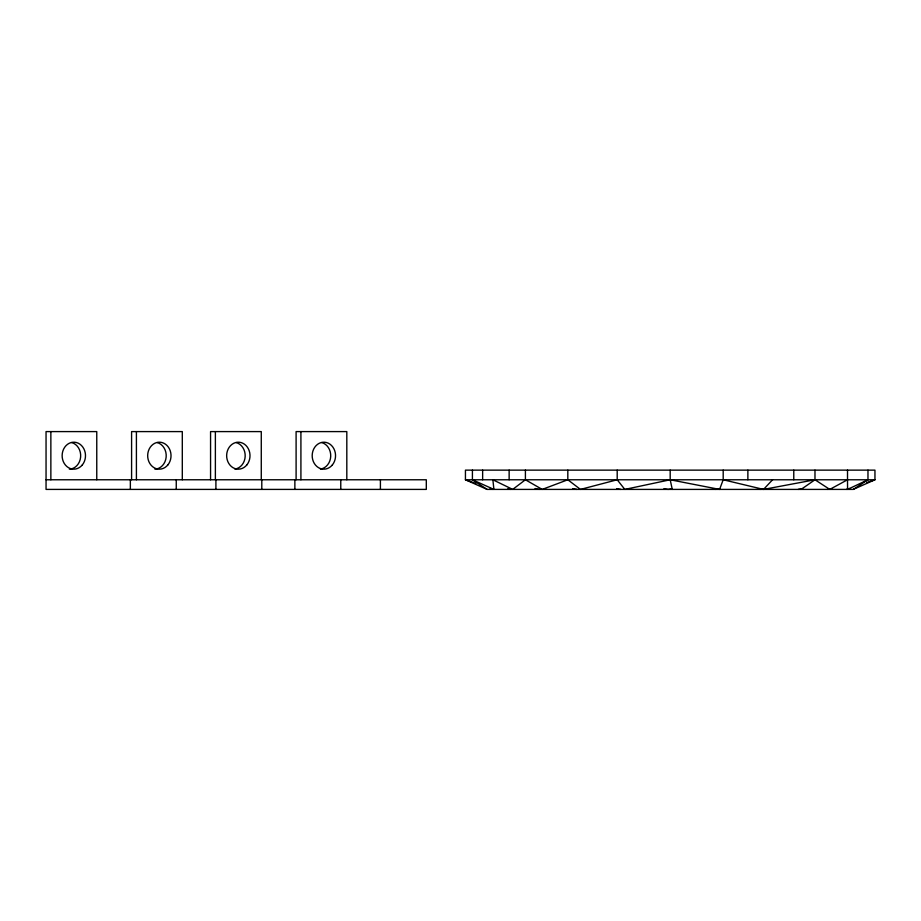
<?xml version="1.0" encoding="UTF-8"?>
<svg xmlns="http://www.w3.org/2000/svg" width="921" height="921" viewBox="0 0 921 921"><rect width="100%" height="100%" fill="white"/><g stroke="black" fill="none" stroke-linecap="round" stroke-linejoin="round"><path stroke-width="1.38" d="M723.192 470.136L723.192 479.772L719.589 489.408L670.189 479.772L624.829 489.408L617.197 479.772L617.197 470.136M723.192 479.772L763.532 489.408L772.569 479.772M525.407 470.136L525.407 479.772L512.698 489.408L492.873 479.772L493.909 489.408L472.415 479.772L472.415 470.136M801.109 489.408L814.981 479.772L814.981 470.136M853.26 489.408L874.95 479.772L874.95 470.136L465.439 470.136L465.439 479.772L487.128 489.408L853.26 489.408L867.973 479.772L867.973 470.136M847.516 470.136L847.516 479.772L829.775 489.408L814.981 479.772L763.532 489.408M867.973 479.772L847.562 489.408L847.516 479.772M617.197 479.772L580.472 489.408L567.82 479.772L542.216 489.408L525.407 479.772M846.48 489.408L849.197 488.487M866.811 482.523L874.95 479.772L465.439 479.772L475.869 483.444M827.691 489.408L830.466 488.74M798.162 489.408L802.398 488.579M672.342 488.671L668.105 489.408L663.983 488.625M759.917 489.408L764.154 488.671M715.559 489.408L719.727 488.706M46.05 479.772L426.308 479.772L426.308 489.408L46.05 489.408L46.05 431.592L96.763 431.592L96.763 479.772M616.621 488.648L620.8 489.408M572.689 488.625L576.857 489.408M535.055 488.533L539.269 489.408M507.885 488.717L510.614 489.408M490.214 488.487L492.827 489.408M472.415 479.772L487.128 489.408M672.272 489.408L670.189 479.772L670.189 470.136M793.775 470.136L793.775 479.772M747.875 470.136L747.875 479.772M567.82 470.136L567.82 479.772M509.14 470.136L509.14 479.772M482.639 470.136L482.639 479.772M380.408 479.772L380.408 489.408M346.814 479.772L346.814 431.592L296.101 431.592L296.101 479.772M340.77 479.772L340.77 489.408M300.914 431.592L300.914 479.772M294.87 479.772L294.87 489.408M261.794 479.772L261.794 489.408M261.276 479.772L261.276 431.592L210.564 431.592L210.564 479.772M215.905 479.772L215.905 489.408M215.376 431.592L215.376 479.772M182.3 479.772L182.3 431.592L131.588 431.592L131.588 479.772M176.256 479.772L176.256 489.408M136.412 431.592L136.412 479.772M130.356 479.772L130.356 489.408M50.862 431.592L50.862 479.772M157.215 442.552A13.493 11.685 -90 0 1 166.16 457.035A13.493 11.685 -90 0 1 154.901 469.169M71.677 442.552A13.493 11.685 -90 0 1 80.622 457.035A13.493 11.685 -90 0 1 69.351 469.169M321.728 442.552A13.493 11.685 -90 0 1 330.708 456.448A13.493 11.685 -90 0 1 320.416 469.077M236.179 442.552A13.493 11.685 -90 0 1 245.17 456.448A13.493 11.685 -90 0 1 234.878 469.077M167.864 464.921A13.493 11.685 -90 0 0 162.027 442.552A13.493 11.685 -90 0 0 148.166 459.567A13.493 11.685 -90 0 0 167.864 464.921M82.326 464.921A13.493 11.685 -90 0 0 76.489 442.552A13.493 11.685 -90 0 0 62.628 459.567A13.493 11.685 -90 0 0 82.326 464.921M332.377 464.921A13.493 11.685 -90 0 0 326.541 442.552A13.493 11.685 -90 0 0 312.68 459.567A13.493 11.685 -90 0 0 332.377 464.921M246.84 464.921A13.493 11.685 -90 0 0 241.003 442.552A13.493 11.685 -90 0 0 227.142 459.567A13.493 11.685 -90 0 0 246.84 464.921"/></g></svg>
